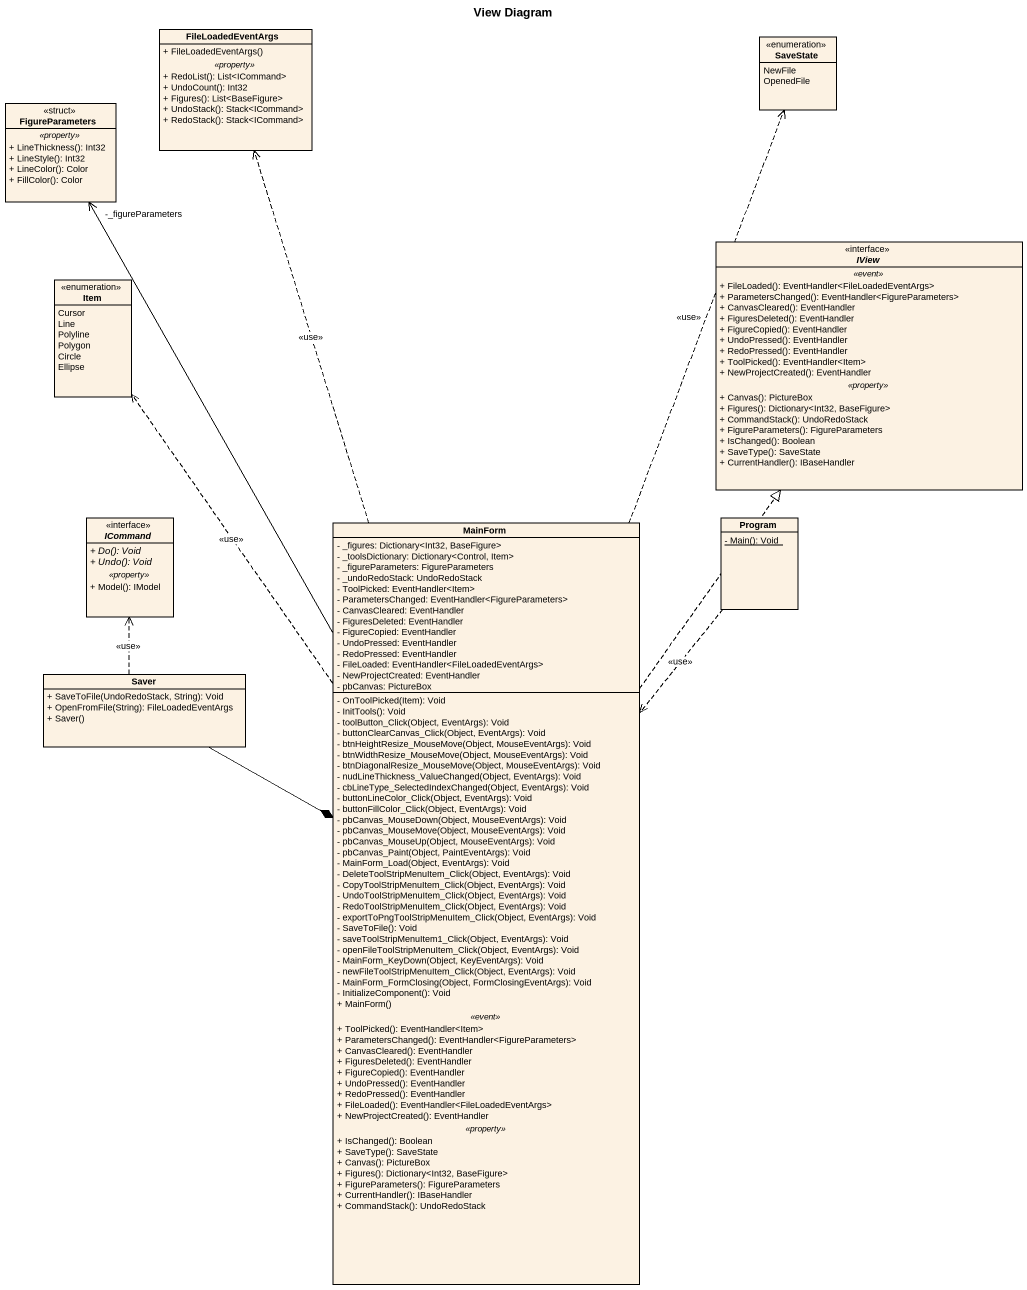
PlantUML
@startuml
title View Diagram
hide circle
hide empty members
skinparam classAttributeIconSize 0
class FileLoadedEventArgs {
  + FileLoadedEventArgs()
  .. <<property>> ..
  + RedoList(): List<ICommand>
  + UndoCount(): Int32
  + Figures(): List<BaseFigure>
  + UndoStack(): Stack<ICommand>
  + RedoStack(): Stack<ICommand>
}
enum SaveState {
  NewFile
  OpenedFile
}
class FigureParameters <<struct>> {
  .. <<property>> ..
  + LineThickness(): Int32
  + LineStyle(): Int32
  + LineColor(): Color
  + FillColor(): Color
}
interface IView {
  .. <<event>> ..
  + FileLoaded(): EventHandler<FileLoadedEventArgs>
  + ParametersChanged(): EventHandler<FigureParameters>
  + CanvasCleared(): EventHandler
  + FiguresDeleted(): EventHandler
  + FigureCopied(): EventHandler
  + UndoPressed(): EventHandler
  + RedoPressed(): EventHandler
  + ToolPicked(): EventHandler<Item>
  + NewProjectCreated(): EventHandler
  .. <<property>> ..
  + Canvas(): PictureBox
  + Figures(): Dictionary<Int32, BaseFigure>
  + CommandStack(): UndoRedoStack
  + FigureParameters(): FigureParameters
  + IsChanged(): Boolean
  + SaveType(): SaveState
  + CurrentHandler(): IBaseHandler
}
enum Item {
  Cursor
  Line
  Polyline
  Polygon
  Circle
  Ellipse
}
interface ICommand {
  {abstract} + Do(): Void
  {abstract} + Undo(): Void
  .. <<property>> ..
  + Model(): IModel
}
class MainForm {
  - _figures: Dictionary<Int32, BaseFigure>
  - _toolsDictionary: Dictionary<Control, Item>
  - _figureParameters: FigureParameters
  - _undoRedoStack: UndoRedoStack
  - ToolPicked: EventHandler<Item>
  - ParametersChanged: EventHandler<FigureParameters>
  - CanvasCleared: EventHandler
  - FiguresDeleted: EventHandler
  - FigureCopied: EventHandler
  - UndoPressed: EventHandler
  - RedoPressed: EventHandler
  - FileLoaded: EventHandler<FileLoadedEventArgs>
  - NewProjectCreated: EventHandler
  - pbCanvas: PictureBox
  --
  - OnToolPicked(Item): Void
  - InitTools(): Void
  - toolButton_Click(Object, EventArgs): Void
  - buttonClearCanvas_Click(Object, EventArgs): Void
  - btnHeightResize_MouseMove(Object, MouseEventArgs): Void
  - btnWidthResize_MouseMove(Object, MouseEventArgs): Void
  - btnDiagonalResize_MouseMove(Object, MouseEventArgs): Void
  - nudLineThickness_ValueChanged(Object, EventArgs): Void
  - cbLineType_SelectedIndexChanged(Object, EventArgs): Void
  - buttonLineColor_Click(Object, EventArgs): Void
  - buttonFillColor_Click(Object, EventArgs): Void
  - pbCanvas_MouseDown(Object, MouseEventArgs): Void
  - pbCanvas_MouseMove(Object, MouseEventArgs): Void
  - pbCanvas_MouseUp(Object, MouseEventArgs): Void
  - pbCanvas_Paint(Object, PaintEventArgs): Void
  - MainForm_Load(Object, EventArgs): Void
  - DeleteToolStripMenuItem_Click(Object, EventArgs): Void
  - CopyToolStripMenuItem_Click(Object, EventArgs): Void
  - UndoToolStripMenuItem_Click(Object, EventArgs): Void
  - RedoToolStripMenuItem_Click(Object, EventArgs): Void
  - exportToPngToolStripMenuItem_Click(Object, EventArgs): Void
  - SaveToFile(): Void
  - saveToolStripMenuItem1_Click(Object, EventArgs): Void
  - openFileToolStripMenuItem_Click(Object, EventArgs): Void
  - MainForm_KeyDown(Object, KeyEventArgs): Void
  - newFileToolStripMenuItem_Click(Object, EventArgs): Void
  - MainForm_FormClosing(Object, FormClosingEventArgs): Void
  - InitializeComponent(): Void
  + MainForm()
  .. <<event>> ..
  + ToolPicked(): EventHandler<Item>
  + ParametersChanged(): EventHandler<FigureParameters>
  + CanvasCleared(): EventHandler
  + FiguresDeleted(): EventHandler
  + FigureCopied(): EventHandler
  + UndoPressed(): EventHandler
  + RedoPressed(): EventHandler
  + FileLoaded(): EventHandler<FileLoadedEventArgs>
  + NewProjectCreated(): EventHandler
  .. <<property>> ..
  + IsChanged(): Boolean
  + SaveType(): SaveState
  + Canvas(): PictureBox
  + Figures(): Dictionary<Int32, BaseFigure>
  + FigureParameters(): FigureParameters
  + CurrentHandler(): IBaseHandler
  + CommandStack(): UndoRedoStack
}
class Program {
  {static} - Main(): Void
}
class Saver {
  + SaveToFile(UndoRedoStack, String): Void
  + OpenFromFile(String): FileLoadedEventArgs
  + Saver()
}
MainForm .up.> FileLoadedEventArgs : <<use>>
MainForm .up.> SaveState : <<use>>
MainForm -up-> "-_figureParameters" FigureParameters
MainForm .up.|> IView
MainForm .up.> Item : <<use>>
Program ..> MainForm : <<use>>
Saver .up.> ICommand : <<use>>
Saver -right-* MainForm
@enduml
